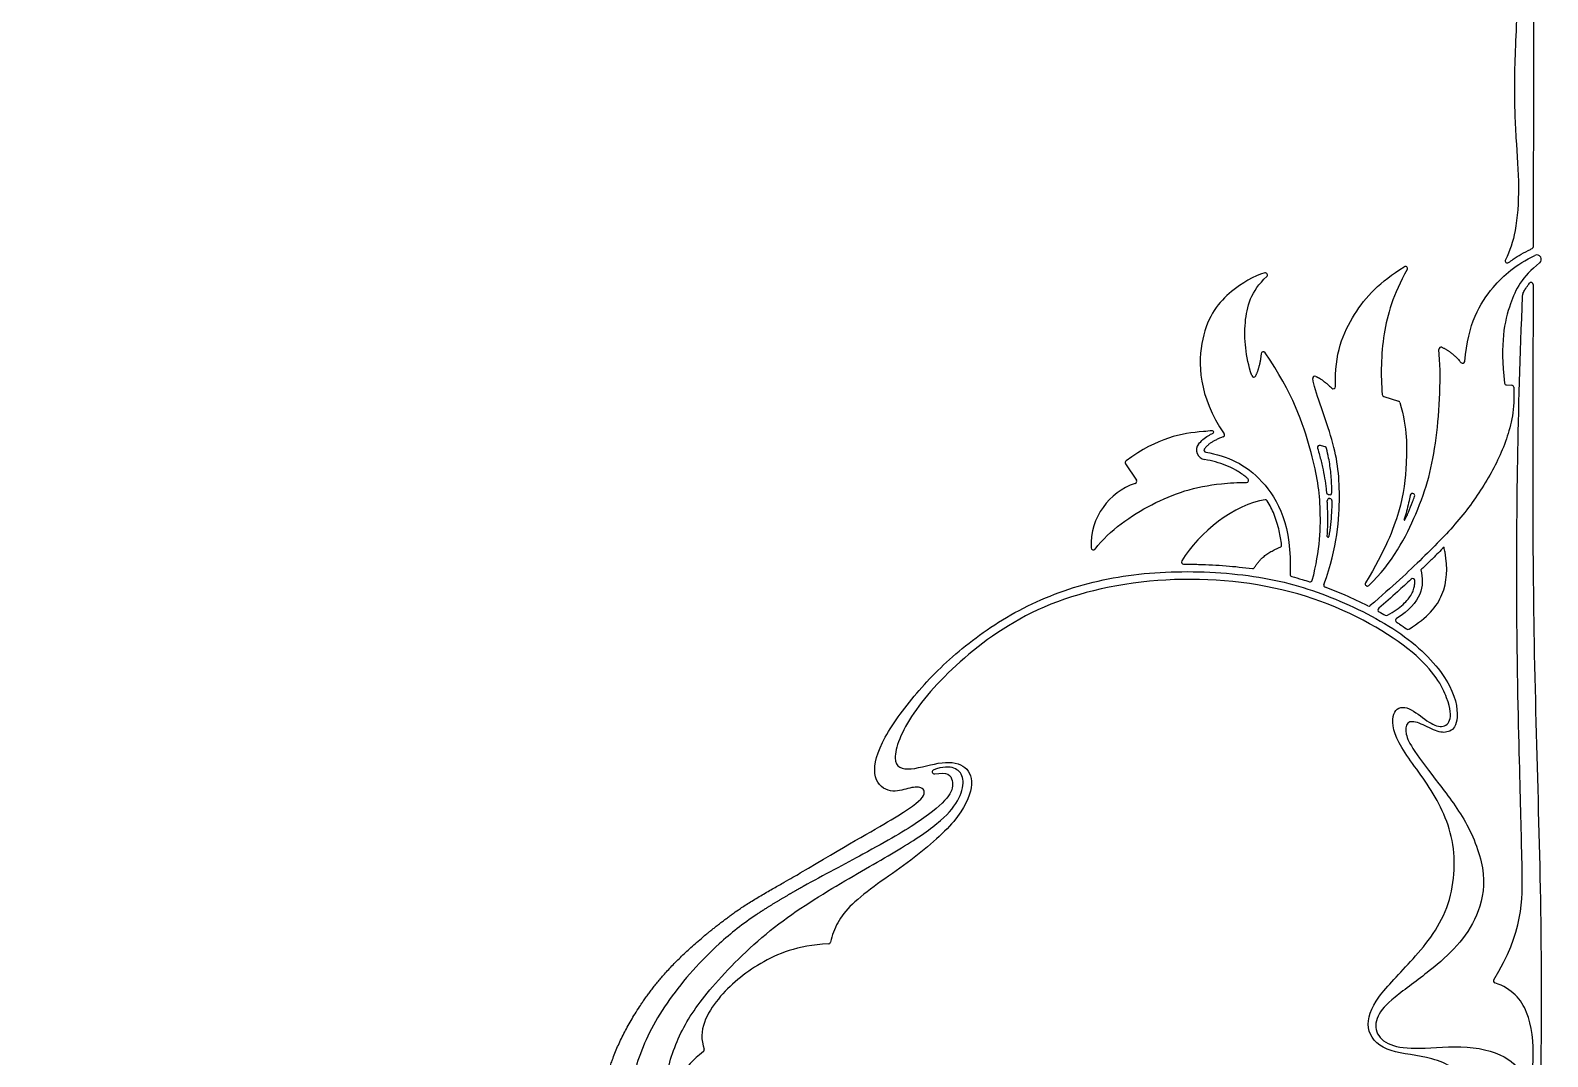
# Model space of a CAD drawing. Header units: millimetres. Extents: x -100 to 100, y -104 to 91.
# Drawn here: x 14.86 to 37.82, y -73.05 to -57.52 of the extents above; entities that cross this region are included whole.
import ezdxf

# ---------------------------------------------------------------- set-up
doc = ezdxf.new("R2010")
doc.units = ezdxf.units.MM
doc.header["$MEASUREMENT"] = 0
doc.layers.add('Layer 03', color=5, linetype='Continuous')

msp = doc.modelspace()

# ---------------------------------------------------------------- linework, layer by layer
at = {"layer": 'Layer 03'}
for p, q in [((37.436, -61.551), (37.438, -61.516)), ((37.193, -62.889), (37.272, -62.893)), ((35.335, -63.063), (35.559, -63.134)), ((31.429, -64.083), (31.593, -64.331)), ((35.391, -66.374), (35.428, -66.353)), ((28.572, -68.699), (28.529, -68.712)), ((28.542, -68.775), (28.605, -68.767))]:
    msp.add_line(p, q, dxfattribs=at)
for centre, radius, start, end in [((37.567, -60.793), 0.0323, 295.8203, 359.7711), ((37.205, -61.01), 0.0323, 152.3393, 306.7612), ((37.653, -60.988), 0.0673, 308.3331, 115.99), ((33.546, -61.225), 0.0323, 311.4684, 105.3252), ((35.662, -61.126), 0.0323, 330.6167, 121.7348), ((37.47, -61.518), 0.0323, 152.6594, 177.5719), ((37.565, -61.37), 0.0323, 359.7577, 141.957), ((33.513, -62.42), 0.0323, 34.8189, 174.3404), ((36.202, -62.348), 0.0323, 66.7238, 185.4497), ((36.529, -62.529), 0.0323, 219.4232, 355.0333), ((33.369, -62.736), 0.0323, 197.5994, 335.0939), ((34.294, -62.788), 0.0323, 67.249, 188.6248), ((37.195, -62.856), 0.0323, 186.6788, 266.5029), ((37.27, -62.926), 0.0323, 3.1068, 86.5029), ((34.573, -62.913), 0.0323, 226.5273, 1.7956), ((35.345, -63.032), 0.0323, 184.5638, 252.3511), ((35.549, -63.165), 0.0323, 15.8742, 72.3511), ((32.747, -63.601), 0.0172, 295.8838, 93.7321), ((32.648, -63.875), 0.145, 140.8433, 261.5569), ((32.896, -63.646), 0.0323, 288.561, 34.4513), ((34.367, -63.835), 0.0323, 72.5126, 195.3701), ((31.456, -64.065), 0.0323, 126.5191, 213.3428), ((32.648, -63.875), 0.0323, 140.8433, 261.5569), ((34.439, -63.858), 0.0323, 14.0972, 71.8142), ((31.566, -64.349), 0.0323, 288.0119, 33.3428), ((33.26, -64.331), 0.0323, 270.3439, 50.1099), ((33.545, -64.658), 0.0323, 31.7705, 98.625), ((34.502, -64.513), 0.0323, 185.7161, 252.1538), ((34.513, -64.638), 0.0323, 85.5941, 183.7329), ((34.519, -64.518), 0.0323, 251.8818, 0.6656), ((34.519, -64.639), 0.0323, 359.2728, 85.5399), ((35.768, -64.562), 0.0323, 46.9708, 169.482), ((35.773, -64.567), 0.0323, 339.8208, 46.7824), ((35.65, -64.929), 0.00759, 162.2388, 335.3444), ((34.493, -65.181), 0.0123, 175.9572, 350.7196), ((30.942, -65.352), 0.0323, 184.8254, 321.9403), ((33.759, -65.313), 0.0323, 291.3666, 6.8651), ((32.307, -65.569), 0.0323, 148.7071, 270.3626), ((33.353, -65.637), 0.0323, 261.8573, 330.7147), ((33.953, -65.757), 0.0323, 178.0196, 255.2732), ((34.224, -65.837), 0.0323, 252.1298, 345.3405), ((35.773, -65.851), 0.0323, 1.8924, 133.1232), ((34.461, -65.919), 0.0323, 160.2969, 249.5315), ((35.088, -65.901), 0.0323, 149.0967, 313.6632), ((35.111, -66.204), 0.0323, 243.1983, 310.3979), ((35.28, -66.293), 0.0323, 130.6296, 241.2096), ((35.375, -66.346), 0.0323, 239.9568, 300.3279), ((35.547, -66.451), 0.0323, 122.0821, 237.3693), ((35.701, -66.555), 0.0323, 234.4941, 301.3117), ((28.538, -68.743), 0.0323, 107.0205, 277.125), ((26.933, -71.315), 0.0323, 272.8079, 345.9332), ((37.027, -71.907), 0.0323, 148.0449, 251.6676), ((25.024, -72.953), 0.0323, 307.5056, 20.1292)]:
    msp.add_arc(centre, radius, start, end, dxfattribs=at)
for points, degree, knots in [([(37.599, -60.793), (37.6, -60.642), (37.609, -58.19), (37.609, -52.939), (37.609, -52.556), (37.509, -52.382), (37.432, -52.273), (37.514, -52.157), (37.77, -51.944), (37.631, -51.523), (36.402, -50.743), (36.008, -50.468), (36.416, -50.297), (37.271, -49.672), (37.859, -48.502), (37.535, -46.882), (36.278, -45.858), (34.606, -45.524), (33.732, -45.531)], 3, [967.549941, 967.549941, 967.549941, 967.549941, 968.326776, 980.029029, 991.731282, 1003.433534, 1015.135787, 1026.838039, 1038.540292, 1050.242544, 1061.944797, 1073.647049, 1085.349302, 1097.051554, 1108.753807, 1120.456059, 1132.158312, 1142.763413, 1142.763413, 1142.763413, 1142.763413]), ([(33.274, -46.08), (33.692, -46.077), (34.679, -46.166), (36.113, -46.74), (36.876, -47.99), (36.807, -49.189), (35.902, -49.949), (35.456, -50.253), (35.555, -50.544), (35.963, -50.686), (36.541, -51.026), (36.802, -51.4), (36.802, -51.695), (36.58, -51.833), (36.474, -51.985), (36.536, -52.197), (36.909, -52.352), (37.254, -52.51), (37.39, -52.808), (37.401, -53.161), (37.374, -55.366), (37.358, -57.228), (37.296, -58.325), (37.332, -59.167), (37.392, -59.898), (37.344, -60.551), (37.247, -60.86), (37.176, -60.995)], 3, [1147.526314, 1147.526314, 1147.526314, 1147.526314, 1152.577492, 1160.588759, 1168.600026, 1176.611293, 1184.62256, 1192.633827, 1200.645094, 1208.656361, 1216.667628, 1224.678895, 1232.690162, 1240.701429, 1248.712696, 1256.723962, 1264.735229, 1272.746496, 1280.757763, 1288.76903, 1296.780297, 1304.791564, 1312.802831, 1320.814098, 1328.825365, 1336.836632, 1343.599212, 1343.599212, 1343.599212, 1343.599212]), ([(37.224, -61.036), (37.247, -61.019), (37.31, -60.974), (37.419, -60.906), (37.516, -60.854), (37.572, -60.827), (37.581, -60.822)], 3, [1344.138246, 1344.138246, 1344.138246, 1344.138246, 1344.667946, 1345.564418, 1346.524791, 1346.715401, 1346.715401, 1346.715401, 1346.715401]), ([(36.562, -62.532), (36.611, -61.959), (36.929, -61.409), (37.335, -61.068), (37.623, -60.928)], 3, [458.413168, 458.413168, 458.413168, 458.413168, 465.735839, 471.622461, 471.622461, 471.622461, 471.622461]), ([(37.694, -61.041), (37.425, -61.253), (37.214, -61.667), (37.092, -62.255), (37.163, -62.86)], 3, [472.840237, 472.840237, 472.840237, 472.840237, 478.648175, 485.806366, 485.806366, 485.806366, 485.806366]), ([(33.537, -61.193), (33.366, -61.24), (32.97, -61.476), (32.513, -62.03), (32.529, -63.055), (32.922, -63.628)], 3, [211.278747, 211.278747, 211.278747, 211.278747, 216.672296, 223.446825, 230.08289, 230.08289, 230.08289, 230.08289]), ([(33.338, -62.746), (33.244, -62.45), (33.199, -61.954), (33.324, -61.463), (33.567, -61.249)], 3, [277.995157, 277.995157, 277.995157, 277.995157, 283.31991, 288.427649, 288.427649, 288.427649, 288.427649]), ([(34.605, -62.912), (34.59, -62.419), (34.842, -61.79), (35.277, -61.326), (35.645, -61.099)], 3, [539.87146, 539.87146, 539.87146, 539.87146, 547.087619, 554.04244, 554.04244, 554.04244, 554.04244]), ([(35.69, -61.142), (35.475, -61.525), (35.297, -62.137), (35.289, -62.743), (35.312, -63.034)], 3, [554.569942, 554.569942, 554.569942, 554.569942, 560.573426, 566.968067, 566.968067, 566.968067, 566.968067]), ([(37.597, -61.37), (37.589, -63.276), (37.572, -67.077), (37.795, -71.85), (37.572, -78.139), (37.508, -86.57), (37.51, -87.641), (37.674, -88.132), (37.807, -88.492), (37.626, -88.717), (37.4, -88.765), (37.374, -88.881), (37.648, -89.074), (37.852, -89.344), (37.742, -89.664), (37.277, -89.609), (36.557, -89.542), (35.096, -89.533), (33.691, -89.592)], 3, [5822.06302, 5822.06302, 5822.06302, 5822.06302, 5831.994521, 5843.696774, 5855.399026, 5867.101278, 5878.803531, 5890.505783, 5902.208035, 5913.910288, 5925.61254, 5937.314792, 5949.017044, 5960.719297, 5972.421549, 5984.123801, 5995.826054, 6006.725157, 6006.725157, 6006.725157, 6006.725157]), ([(37.441, -61.503), (37.451, -61.484), (37.476, -61.44), (37.509, -61.389), (37.533, -61.358), (37.539, -61.35)], 3, [5820.44275, 5820.44275, 5820.44275, 5820.44275, 5820.835686, 5821.383613, 5821.56665, 5821.56665, 5821.56665, 5821.56665]), ([(37, -71.89), (37.446, -71.175), (37.431, -70.175), (37.398, -68.894), (37.33, -66.399), (37.36, -63.34), (37.436, -61.551)], 3, [5755.473629, 5755.473629, 5755.473629, 5755.473629, 5771.470554, 5787.730844, 5803.991133, 5820.251422, 5820.251422, 5820.251422, 5820.251422]), ([(34.255, -65.845), (34.375, -65.387), (34.396, -64.665), (34.286, -63.994), (33.961, -63.007), (33.54, -62.402)], 3, [251.959184, 251.959184, 251.959184, 251.959184, 259.568629, 267.36079, 274.850317, 274.850317, 274.850317, 274.850317]), ([(35.11, -65.924), (35.466, -65.584), (35.912, -64.73), (36.154, -63.821), (36.208, -62.744), (36.17, -62.351)], 3, [587.925952, 587.925952, 587.925952, 587.925952, 595.463005, 604.071514, 612.313743, 612.313743, 612.313743, 612.313743]), ([(34.431, -65.908), (34.635, -65.338), (34.694, -64.479), (34.607, -63.763), (34.29, -62.975), (34.262, -62.793)], 3, [517.256854, 517.256854, 517.256854, 517.256854, 523.998136, 530.85736, 537.07024, 537.07024, 537.07024, 537.07024]), ([(37.302, -62.924), (37.32, -63.253), (37.21, -63.731), (36.915, -64.332), (36.495, -64.934), (35.953, -65.485), (35.472, -65.938), (35.132, -66.228)], 3, [486.867274, 486.867274, 486.867274, 486.867274, 491.863472, 497.004321, 502.14517, 507.286019, 512.346078, 512.346078, 512.346078, 512.346078]), ([(35.58, -63.156), (35.695, -63.56), (35.681, -64.105), (35.625, -64.715), (35.357, -65.389), (35.06, -65.884)], 3, [568.855191, 568.855191, 568.855191, 568.855191, 575.186577, 581.604801, 587.351507, 587.351507, 587.351507, 587.351507]), ([(32.746, -63.583), (32.7, -63.586), (32.319, -63.616), (31.923, -63.679), (31.437, -64.039)], 3, [124.36277, 124.36277, 124.36277, 124.36277, 125.23126, 131.565882, 131.565882, 131.565882, 131.565882]), ([(33.28, -64.306), (33.266, -64.294), (33.207, -64.247), (33.099, -64.175), (32.95, -64.102), (32.791, -64.05), (32.682, -64.028), (32.626, -64.019)], 3, [159.145062, 159.145062, 159.145062, 159.145062, 159.496251, 160.534324, 161.551718, 162.57345, 163.620647, 163.620647, 163.620647, 163.620647]), ([(32.643, -63.907), (32.967, -63.955), (33.55, -64.237), (33.946, -65.024), (33.92, -65.756)], 3, [233.062776, 233.062776, 233.062776, 233.062776, 241.1784, 249.628353, 249.628353, 249.628353, 249.628353]), ([(34.336, -63.843), (34.347, -63.883), (34.372, -63.976), (34.408, -64.126), (34.442, -64.297), (34.461, -64.426), (34.468, -64.498), (34.47, -64.516)], 3, [5.979479, 5.979479, 5.979479, 5.979479, 6.622663, 7.797544, 8.867796, 9.885108, 10.228408, 10.228408, 10.228408, 10.228408]), ([(34.551, -64.518), (34.551, -64.504), (34.549, -64.407), (34.541, -64.232), (34.51, -64.023), (34.482, -63.898), (34.47, -63.85)], 3, [10.929578, 10.929578, 10.929578, 10.929578, 11.193028, 12.720896, 14.180638, 15.102176, 15.102176, 15.102176, 15.102176]), ([(31.576, -64.38), (31.369, -64.447), (31.06, -64.688), (30.89, -65.115), (30.91, -65.355)], 3, [134.075332, 134.075332, 134.075332, 134.075332, 138.276008, 142.305238, 142.305238, 142.305238, 142.305238]), ([(30.968, -65.372), (31.194, -65.083), (31.858, -64.626), (32.574, -64.394), (33.128, -64.364), (33.26, -64.363)], 3, [142.783859, 142.783859, 142.783859, 142.783859, 149.424518, 156.539773, 158.657187, 158.657187, 158.657187, 158.657187]), ([(33.791, -65.309), (33.782, -65.238), (33.756, -65.081), (33.698, -64.892), (33.631, -64.743), (33.594, -64.676), (33.572, -64.641)], 3, [79.808154, 79.808154, 79.808154, 79.808154, 81.140746, 82.770757, 83.500365, 84.187179, 84.187179, 84.187179, 84.187179]), ([(34.481, -65.18), (34.486, -65.113), (34.491, -64.984), (34.489, -64.826), (34.485, -64.713), (34.482, -64.662), (34.48, -64.64)], 3, [22.897685, 22.897685, 22.897685, 22.897685, 24.148528, 25.29531, 25.830165, 26.240302, 26.240302, 26.240302, 26.240302]), ([(34.551, -64.639), (34.551, -64.644), (34.55, -64.705), (34.546, -64.826), (34.532, -65.003), (34.515, -65.123), (34.505, -65.183)], 3, [19.285223, 19.285223, 19.285223, 19.285223, 19.376697, 20.4112, 21.53589, 22.665703, 22.665703, 22.665703, 22.665703]), ([(35.737, -64.557), (35.733, -64.574), (35.722, -64.634), (35.698, -64.735), (35.67, -64.838), (35.651, -64.898), (35.642, -64.927)], 3, [111.090804, 111.090804, 111.090804, 111.090804, 111.427067, 112.254915, 113.044878, 113.454195, 113.454195, 113.454195, 113.454195]), ([(35.656, -64.932), (35.663, -64.918), (35.681, -64.879), (35.721, -64.787), (35.763, -64.683), (35.793, -64.604), (35.803, -64.578)], 3, [113.595973, 113.595973, 113.595973, 113.595973, 113.875725, 114.401614, 115.447308, 115.968911, 115.968911, 115.968911, 115.968911]), ([(35.718, -66.583), (36.002, -66.41), (36.282, -66.074), (36.308, -65.64), (36.254, -65.369), (36.248, -65.342)], 3, [51.465354, 51.465354, 51.465354, 51.465354, 57.771279, 64.21184, 64.90314, 64.90314, 64.90314, 64.90314]), ([(36.248, -65.342), (36.191, -65.4), (36.095, -65.496), (35.978, -65.611), (35.918, -65.669), (35.897, -65.689)], 3, [64.90314, 64.90314, 64.90314, 64.90314, 66.402172, 67.425014, 67.952788, 67.952788, 67.952788, 67.952788]), ([(32.307, -65.601), (32.383, -65.601), (32.598, -65.603), (32.946, -65.621), (33.216, -65.65), (33.349, -65.669)], 3, [69.543944, 69.543944, 69.543944, 69.543944, 70.95807, 73.525657, 76.005482, 76.005482, 76.005482, 76.005482]), ([(26.509, -70.275), (27.175, -69.876), (28.034, -69.396), (28.436, -69.105), (28.356, -68.959), (28.149, -68.984), (27.878, -69.083), (27.581, -68.874), (27.679, -68.337), (28.214, -67.586), (28.866, -66.915), (29.783, -66.265), (30.917, -65.826), (32.177, -65.675), (33.576, -65.769), (34.669, -66.121), (35.787, -66.712), (36.428, -67.475), (36.473, -68.032), (36.32, -68.158), (36.132, -68.145), (35.857, -67.984), (35.673, -67.971), (35.658, -68.171), (35.756, -68.382), (36.16, -68.914), (36.623, -69.513), (36.912, -70.32), (36.767, -70.944), (36.455, -71.387), (36.061, -71.745), (35.446, -72.183), (35.213, -72.44), (35.198, -72.722), (35.45, -72.915), (35.904, -72.941), (36.718, -72.866), (37.352, -73.114), (37.457, -73.45), (37.325, -73.815), (36.86, -74.566), (36.53, -75.298), (36.436, -76.031), (36.552, -76.637), (36.816, -76.939), (37.106, -76.885), (37.14, -76.582), (36.959, -76.219), (36.916, -75.555), (37.158, -75.112), (37.409, -74.87), (37.471, -74.443), (37.393, -74.333), (37.327, -74.294)], 3, [5545.004177, 5545.004177, 5545.004177, 5545.004177, 5548.769872, 5552.562969, 5556.356066, 5560.149163, 5563.94226, 5567.735357, 5571.528454, 5575.321551, 5579.114648, 5582.907745, 5586.700842, 5590.493939, 5594.287036, 5598.080134, 5601.873231, 5605.666328, 5609.459425, 5613.252522, 5617.045619, 5620.838716, 5624.631813, 5628.42491, 5632.218007, 5636.011104, 5639.804201, 5643.597298, 5647.390396, 5651.183493, 5654.97659, 5658.769687, 5662.562784, 5666.355881, 5670.148978, 5673.942075, 5677.735172, 5681.528269, 5685.321366, 5689.114463, 5692.90756, 5696.700657, 5700.493755, 5704.286852, 5708.079949, 5711.873046, 5715.666143, 5719.45924, 5723.252337, 5727.045434, 5730.838531, 5734.631628, 5738.00973, 5738.00973, 5738.00973, 5738.00973]), ([(36.651, -77.043), (36.271, -76.441), (36.373, -75.349), (36.64, -74.565), (36.875, -73.956), (36.714, -73.39), (36.071, -73.031), (35.395, -73.015), (35.037, -72.692), (35.153, -72.224), (35.676, -71.702), (36.362, -70.911), (36.467, -69.802), (36.051, -68.954), (35.478, -68.266), (35.442, -67.809), (35.675, -67.722), (35.967, -67.967), (36.199, -68.096), (36.363, -67.995), (36.345, -67.693), (35.978, -66.974), (34.336, -66.013), (32.287, -65.723), (30.282, -66.084), (28.987, -66.956), (28.134, -67.882), (27.844, -68.643), (28.151, -68.746), (28.682, -68.562), (29.043, -68.642), (29.149, -68.947), (28.916, -69.475), (28.166, -70.118), (27.182, -70.761), (27.017, -71.11), (26.964, -71.322)], 3, [6447.465597, 6447.465597, 6447.465597, 6447.465597, 6452.659668, 6457.921672, 6463.183675, 6468.445678, 6473.707682, 6478.969685, 6484.231688, 6489.493692, 6494.755695, 6500.017698, 6505.279702, 6510.541705, 6515.803708, 6521.065712, 6526.327715, 6531.589718, 6536.851722, 6542.113725, 6547.375728, 6552.637732, 6557.899735, 6563.161738, 6568.423742, 6573.685745, 6578.947748, 6584.209752, 6589.471755, 6594.733758, 6599.995762, 6605.257765, 6610.519768, 6615.781772, 6621.043775, 6626.12072, 6626.12072, 6626.12072, 6626.12072]), ([(33.945, -65.789), (33.997, -65.802), (34.087, -65.828), (34.177, -65.855), (34.214, -65.867)], 3, [249.898019, 249.898019, 249.898019, 249.898019, 250.910641, 251.633818, 251.633818, 251.633818, 251.633818]), ([(35.751, -65.827), (35.682, -65.892), (35.52, -66.041), (35.355, -66.186), (35.259, -66.268)], 3, [52.102651, 52.102651, 52.102651, 52.102651, 53.850228, 56.189898, 56.189898, 56.189898, 56.189898]), ([(35.428, -66.353), (35.472, -66.327), (35.55, -66.277), (35.648, -66.195), (35.719, -66.117), (35.766, -66.041), (35.794, -65.969), (35.805, -65.905), (35.806, -65.866), (35.806, -65.85)], 3, [47.555063, 47.555063, 47.555063, 47.555063, 48.494765, 49.27272, 49.914195, 50.451182, 50.918254, 51.35064, 51.644569, 51.644569, 51.644569, 51.644569]), ([(35.096, -66.232), (34.981, -66.174), (34.769, -66.076), (34.552, -65.988), (34.45, -65.95)], 3, [512.580649, 512.580649, 512.580649, 512.580649, 514.908303, 516.945366, 516.945366, 516.945366, 516.945366]), ([(35.53, -66.478), (35.545, -66.488), (35.596, -66.521), (35.647, -66.556), (35.682, -66.581)], 3, [50.091783, 50.091783, 50.091783, 50.091783, 50.421087, 51.232117, 51.232117, 51.232117, 51.232117]), ([(24.942, -74.389), (24.684, -74.277), (24.478, -74.001), (24.43, -73.425), (24.674, -72.676), (25.1, -72.05), (26.02, -71.107), (27.146, -70.405), (28.103, -69.873), (28.681, -69.469), (28.943, -69.142), (28.998, -68.826), (28.877, -68.682), (28.713, -68.656), (28.572, -68.699)], 3, [340.591525, 340.591525, 340.591525, 340.591525, 344.80844, 349.191966, 353.575491, 357.959017, 362.342543, 366.726068, 371.109594, 375.493119, 379.876645, 384.260171, 388.643696, 393.027222, 393.027222, 393.027222, 393.027222]), ([(28.605, -68.767), (28.767, -68.747), (28.84, -68.909), (28.783, -69.119), (28.374, -69.471), (27.635, -69.903), (26.859, -70.309), (26.554, -70.478)], 3, [255.287803, 255.287803, 255.287803, 255.287803, 260.052597, 264.817392, 269.582186, 274.34698, 277.80899, 277.80899, 277.80899, 277.80899]), ([(14.861, -82.967), (14.966, -82.877), (15.077, -82.79), (15.193, -82.705), (15.532, -82.476), (15.925, -82.25), (16.193, -82.111), (16.756, -81.85), (17.354, -81.64), (17.671, -81.545), (18.358, -81.372), (19.188, -81.22), (19.641, -81.158), (20.625, -81.076), (21.774, -81.109), (22.342, -81.146), (23.374, -81.237), (24.008, -81.328), (24.243, -81.371), (24.584, -81.442), (24.735, -81.473), (24.777, -81.479), (24.822, -81.473), (24.842, -81.433), (24.843, -81.408), (24.825, -81.356), (24.758, -81.313), (24.72, -81.291), (24.653, -81.244), (24.635, -81.182), (24.637, -81.149), (24.663, -81.082), (24.726, -81.023), (24.765, -80.997), (24.856, -80.957), (24.963, -80.949), (25.019, -80.952), (25.126, -80.966), (25.216, -80.994), (25.264, -81.007), (25.381, -81.027), (25.566, -81.016), (25.667, -81.002), (25.87, -80.95), (26.041, -80.845), (26.117, -80.778), (26.248, -80.617), (26.336, -80.396), (26.369, -80.266), (26.42, -79.954), (26.443, -79.52), (26.449, -79.28), (26.457, -78.767), (26.464, -78.217), (26.464, -77.948), (26.447, -77.45), (26.384, -77.09), (26.342, -76.943), (26.245, -76.711), (26.124, -76.593), (26.053, -76.553), (25.877, -76.49), (25.611, -76.425), (25.46, -76.386), (25.129, -76.284), (24.757, -76.114), (24.569, -76.01), (24.207, -75.763), (23.905, -75.434), (23.775, -75.248), (23.566, -74.836), (23.485, -74.342), (23.475, -74.083), (23.514, -73.558), (23.666, -73.056), (23.772, -72.805), (24.041, -72.314), (24.438, -71.79), (24.698, -71.515), (25.063, -71.2), (25.572, -70.831), (25.857, -70.628), (26.207, -70.455), (26.358, -70.365), (26.509, -70.275)], 5, [5379.769995, 5379.769995, 5379.769995, 5379.769995, 5379.769995, 5379.769995, 5383.426558, 5383.426558, 5383.426558, 5389.867099, 5389.867099, 5389.867099, 5396.307641, 5396.307641, 5396.307641, 5402.748183, 5402.748183, 5402.748183, 5409.188724, 5409.188724, 5409.188724, 5415.629266, 5415.629266, 5415.629266, 5422.069808, 5422.069808, 5422.069808, 5428.510349, 5428.510349, 5428.510349, 5434.950891, 5434.950891, 5434.950891, 5441.391432, 5441.391432, 5441.391432, 5447.831974, 5447.831974, 5447.831974, 5454.272516, 5454.272516, 5454.272516, 5460.713057, 5460.713057, 5460.713057, 5467.153599, 5467.153599, 5467.153599, 5473.594141, 5473.594141, 5473.594141, 5480.034682, 5480.034682, 5480.034682, 5486.475224, 5486.475224, 5486.475224, 5492.915766, 5492.915766, 5492.915766, 5499.356307, 5499.356307, 5499.356307, 5505.796849, 5505.796849, 5505.796849, 5512.237391, 5512.237391, 5512.237391, 5518.677932, 5518.677932, 5518.677932, 5525.118474, 5525.118474, 5525.118474, 5531.559016, 5531.559016, 5531.559016, 5537.999557, 5537.999557, 5537.999557, 5544.004177, 5544.004177, 5544.004177, 5544.004177, 5545.004177, 5545.004177, 5545.004177, 5545.004177, 5545.004177, 5545.004177]), ([(25.852, -70.901), (25.642, -71.043), (25.179, -71.406), (24.478, -72.185), (24.01, -73.089), (23.907, -73.837), (24.043, -74.639), (24.345, -75.244), (24.997, -75.897), (25.612, -76.219), (25.896, -76.31), (26.124, -76.397), (26.195, -76.456)], 3, [278.80899, 278.80899, 278.80899, 278.80899, 281.889508, 286.654303, 291.419097, 296.183892, 300.948687, 305.713481, 310.478276, 315.24307, 320.007865, 323.50259, 323.50259, 323.50259, 323.50259]), ([(26.934, -71.347), (26.461, -71.37), (25.859, -71.63), (25.247, -72.126), (24.951, -72.66), (25.055, -72.942)], 3, [6626.375975, 6626.375975, 6626.375975, 6626.375975, 6632.280453, 6638.284486, 6644.135841, 6644.135841, 6644.135841, 6644.135841]), ([(37.314, -74.252), (37.538, -73.766), (37.63, -73.06), (37.556, -72.361), (37.282, -72.026), (37.017, -71.938)], 3, [5738.302283, 5738.302283, 5738.302283, 5738.302283, 5743.924315, 5749.651082, 5755.111918, 5755.111918, 5755.111918, 5755.111918]), ([(25.044, -72.979), (24.721, -73.227), (24.573, -73.644), (24.668, -74.092), (24.903, -74.271), (25.122, -74.285)], 3, [6644.389346, 6644.389346, 6644.389346, 6644.389346, 6648.434585, 6652.559226, 6656.390503, 6656.390503, 6656.390503, 6656.390503])]:
    msp.add_open_spline(points, degree=degree, knots=knots, dxfattribs=at)
for points, degree in [([(33.481, -62.417), (33.462, -62.612), (33.398, -62.75)], 2), ([(36.215, -62.318), (36.368, -62.384), (36.504, -62.55)], 2), ([(34.307, -62.759), (34.407, -62.801), (34.551, -62.937)], 2), ([(32.535, -63.783), (32.574, -63.735), (32.623, -63.693), (32.68, -63.657)], 3), ([(32.906, -63.676), (32.716, -63.74), (32.622, -63.855)], 2), ([(32.68, -63.657), (32.703, -63.642), (32.728, -63.629), (32.754, -63.616)], 3), ([(34.449, -63.827), (34.425, -63.819), (34.401, -63.811), (34.377, -63.804)], 3), ([(33.54, -64.626), (33.085, -64.695), (32.542, -65.119), (32.279, -65.552)], 3), ([(34.493, -64.544), (34.498, -64.545), (34.503, -64.547), (34.509, -64.549)], 3), ([(34.515, -64.606), (34.518, -64.606), (34.521, -64.606)], 2), ([(35.795, -64.543), (35.793, -64.542), (35.792, -64.54), (35.79, -64.539)], 3), ([(33.381, -65.653), (33.495, -65.451), (33.771, -65.343)], 2), ([(35.897, -65.689), (35.956, -65.928), (35.915, -66.182), (35.53, -66.423)], 3), ([(35.264, -66.321), (35.296, -66.338), (35.328, -66.356), (35.359, -66.374)], 3), ([(26.554, -70.478), (26.439, -70.542), (26.325, -70.607), (26.072, -70.757), (25.961, -70.828), (25.852, -70.901)], 5)]:
    msp.add_open_spline(points, degree=degree, dxfattribs=at)

doc.saveas('drawing.dxf')
